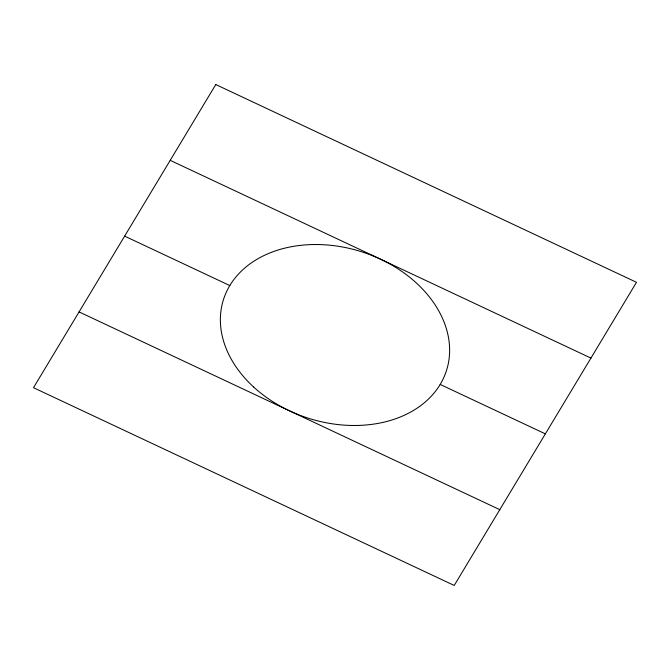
<?xml version="1.0" encoding="UTF-8"?>
<svg xmlns="http://www.w3.org/2000/svg" width="670" height="670" viewBox="0 0 670 670"><rect width="100%" height="100%" fill="white"/><g stroke="black" fill="none" stroke-linecap="round" stroke-linejoin="round"><path stroke-width="1" d="M170.205 160.331L590.932 358.09M124.637 236.125L229.818 285.562M440.182 384.438L545.363 433.875M79.068 311.91L499.795 509.669M215.782 84.546L33.5 387.696L454.218 585.454L636.5 282.305L215.782 84.546M253.603 386.984A117.016 87.368 17.6 0 0 445.592 373.148A117.016 87.368 17.6 0 0 305.805 244.868A117.016 87.368 17.6 0 0 253.603 386.984"/></g></svg>
